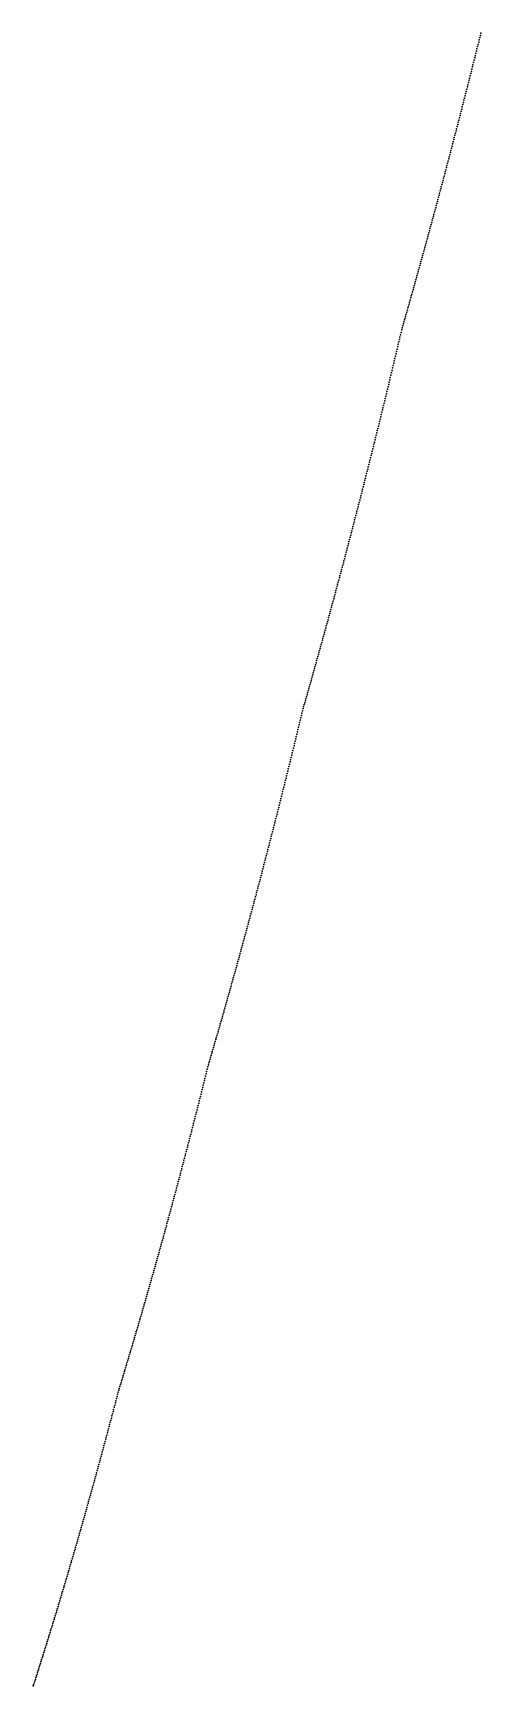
# Model space of a CAD drawing. Header units: metres. Extents: x 0 to 360, y 49 to 117.
# Drawn here: x 0 to 9.22, y 49.16 to 83.19 of the extents above; entities that cross this region are included whole.
import ezdxf

# ---------------------------------------------------------------- set-up
doc = ezdxf.new("R2010")
doc.units = ezdxf.units.M

msp = doc.modelspace()

# ---------------------------------------------------------------- linework, layer by layer
for p in [(9.182, 83.049), (9.193, 83.096), (9.205, 83.142), (9.216, 83.189), (9.1, 82.723), (9.112, 82.77), (9.123, 82.816), (9.135, 82.862), (9.147, 82.909), (9.158, 82.956), (9.17, 83.002), (9.007, 82.354), (9.019, 82.4), (9.03, 82.446), (9.042, 82.492), (9.053, 82.538), (9.065, 82.584), (9.077, 82.631), (9.088, 82.677), (8.925, 82.033), (8.937, 82.079), (8.949, 82.125), (8.96, 82.17), (8.972, 82.216), (8.984, 82.262), (8.995, 82.308), (8.832, 81.67), (8.844, 81.715), (8.856, 81.76), (8.867, 81.806), (8.879, 81.851), (8.89, 81.897), (8.902, 81.942), (8.914, 81.988), (8.751, 81.354), (8.762, 81.399), (8.774, 81.444), (8.786, 81.489), (8.797, 81.534), (8.809, 81.579), (8.821, 81.625), (8.658, 80.996), (8.669, 81.041), (8.681, 81.085), (8.692, 81.13), (8.704, 81.175), (8.716, 81.219), (8.727, 81.264), (8.739, 81.309), (8.576, 80.685), (8.588, 80.729), (8.599, 80.774), (8.611, 80.818), (8.623, 80.862), (8.634, 80.907), (8.646, 80.951), (8.483, 80.332), (8.494, 80.376), (8.506, 80.42), (8.518, 80.464), (8.529, 80.508), (8.541, 80.552), (8.553, 80.597), (8.564, 80.641), (8.39, 79.983), (8.401, 80.026), (8.413, 80.07), (8.425, 80.113), (8.436, 80.157), (8.448, 80.201), (8.46, 80.245), (8.471, 80.289), (8.296, 79.636), (8.308, 79.679), (8.32, 79.722), (8.331, 79.765), (8.343, 79.809), (8.355, 79.852), (8.366, 79.896), (8.378, 79.939), (8.203, 79.291), (8.215, 79.334), (8.227, 79.377), (8.238, 79.42), (8.25, 79.463), (8.261, 79.506), (8.273, 79.549), (8.285, 79.592), (8.11, 78.95), (8.122, 78.992), (8.133, 79.035), (8.145, 79.078), (8.157, 79.12), (8.168, 79.163), (8.18, 79.206), (8.192, 79.249), (8.017, 78.611), (8.028, 78.653), (8.04, 78.696), (8.052, 78.738), (8.063, 78.78), (8.075, 78.823), (8.087, 78.865), (8.098, 78.907), (7.924, 78.275), (7.935, 78.317), (7.947, 78.359), (7.959, 78.401), (7.97, 78.443), (7.982, 78.485), (7.994, 78.527), (8.005, 78.569), (7.83, 77.942), (7.842, 77.983), (7.854, 78.025), (7.865, 78.066), (7.877, 78.108), (7.889, 78.15), (7.9, 78.191), (7.912, 78.233), (7.737, 77.611), (7.749, 77.652), (7.76, 77.693), (7.772, 77.735), (7.784, 77.776), (7.795, 77.817), (7.807, 77.859), (7.819, 77.9), (7.644, 77.283), (7.656, 77.323), (7.667, 77.364), (7.679, 77.405), (7.691, 77.446), (7.702, 77.487), (7.714, 77.529), (7.725, 77.57), (7.551, 76.929), (7.562, 76.978), (7.574, 77.028), (7.586, 77.077), (7.597, 77.121), (7.609, 77.16), (7.621, 77.201), (7.632, 77.242), (7.469, 76.586), (7.481, 76.635), (7.492, 76.684), (7.504, 76.733), (7.516, 76.782), (7.527, 76.831), (7.539, 76.88), (7.387, 76.245), (7.399, 76.294), (7.411, 76.342), (7.422, 76.391), (7.434, 76.44), (7.446, 76.488), (7.457, 76.537), (7.306, 75.907), (7.318, 75.956), (7.329, 76.004), (7.341, 76.052), (7.352, 76.1), (7.364, 76.148), (7.376, 76.197), (7.224, 75.572), (7.236, 75.62), (7.248, 75.668), (7.259, 75.716), (7.271, 75.764), (7.283, 75.811), (7.294, 75.859), (7.143, 75.24), (7.154, 75.287), (7.166, 75.335), (7.178, 75.382), (7.189, 75.43), (7.201, 75.477), (7.213, 75.525), (7.049, 74.864), (7.061, 74.911), (7.073, 74.957), (7.084, 75.004), (7.096, 75.051), (7.108, 75.099), (7.119, 75.146), (7.131, 75.193), (6.968, 74.537), (6.979, 74.584), (6.991, 74.63), (7.003, 74.677), (7.014, 74.723), (7.026, 74.77), (7.038, 74.817), (6.886, 74.213), (6.898, 74.259), (6.909, 74.305), (6.921, 74.352), (6.933, 74.398), (6.944, 74.444), (6.956, 74.491), (6.793, 73.846), (6.804, 73.892), (6.816, 73.938), (6.828, 73.983), (6.839, 74.029), (6.851, 74.075), (6.863, 74.121), (6.874, 74.167), (6.711, 73.528), (6.723, 73.573), (6.735, 73.618), (6.746, 73.664), (6.758, 73.709), (6.77, 73.755), (6.781, 73.8), (6.618, 73.167), (6.63, 73.212), (6.641, 73.257), (6.653, 73.302), (6.665, 73.347), (6.676, 73.392), (6.688, 73.437), (6.7, 73.482), (6.536, 72.854), (6.548, 72.898), (6.56, 72.943), (6.571, 72.988), (6.583, 73.032), (6.595, 73.077), (6.606, 73.122), (6.443, 72.499), (6.455, 72.543), (6.466, 72.587), (6.478, 72.632), (6.49, 72.676), (6.501, 72.72), (6.513, 72.765), (6.525, 72.809), (6.35, 72.147), (6.361, 72.191), (6.373, 72.235), (6.385, 72.279), (6.396, 72.323), (6.408, 72.367), (6.42, 72.411), (6.431, 72.455), (6.256, 71.799), (6.268, 71.842), (6.28, 71.886), (6.291, 71.929), (6.303, 71.973), (6.315, 72.016), (6.326, 72.06), (6.338, 72.104), (6.175, 71.497), (6.186, 71.54), (6.198, 71.583), (6.21, 71.626), (6.221, 71.669), (6.233, 71.712), (6.245, 71.756), (6.081, 71.154), (6.093, 71.197), (6.105, 71.239), (6.116, 71.282), (6.128, 71.325), (6.14, 71.368), (6.151, 71.411), (6.163, 71.454), (5.988, 70.814), (6, 70.857), (6.011, 70.899), (6.023, 70.941), (6.035, 70.984), (6.046, 71.026), (6.058, 71.069), (6.07, 71.111), (5.895, 70.478), (5.906, 70.52), (5.918, 70.562), (5.93, 70.604), (5.941, 70.646), (5.953, 70.688), (5.965, 70.73), (5.976, 70.772), (5.79, 70.103), (5.801, 70.144), (5.813, 70.186), (5.825, 70.227), (5.836, 70.269), (5.848, 70.311), (5.86, 70.352), (5.871, 70.394), (5.883, 70.436), (5.696, 69.772), (5.708, 69.813), (5.72, 69.855), (5.731, 69.896), (5.743, 69.937), (5.755, 69.978), (5.766, 70.02), (5.778, 70.061), (5.603, 69.445), (5.615, 69.486), (5.626, 69.526), (5.638, 69.567), (5.65, 69.608), (5.661, 69.649), (5.673, 69.69), (5.685, 69.731), (5.51, 69.093), (5.521, 69.141), (5.533, 69.19), (5.545, 69.238), (5.556, 69.284), (5.568, 69.323), (5.58, 69.363), (5.591, 69.404), (5.428, 68.755), (5.44, 68.803), (5.451, 68.851), (5.463, 68.899), (5.475, 68.947), (5.486, 68.996), (5.498, 69.044), (5.346, 68.42), (5.358, 68.468), (5.37, 68.515), (5.381, 68.563), (5.393, 68.611), (5.405, 68.659), (5.416, 68.707), (5.265, 68.088), (5.276, 68.136), (5.288, 68.183), (5.3, 68.23), (5.311, 68.278), (5.323, 68.325), (5.335, 68.373), (5.183, 67.76), (5.195, 67.806), (5.206, 67.853), (5.218, 67.9), (5.23, 67.947), (5.241, 67.994), (5.253, 68.041), (5.09, 67.387), (5.101, 67.434), (5.113, 67.48), (5.125, 67.527), (5.136, 67.573), (5.148, 67.62), (5.16, 67.666), (5.171, 67.713), (5.008, 67.065), (5.02, 67.111), (5.031, 67.157), (5.043, 67.203), (5.055, 67.249), (5.066, 67.295), (5.078, 67.341), (4.915, 66.7), (4.926, 66.745), (4.938, 66.791), (4.95, 66.836), (4.961, 66.882), (4.973, 66.928), (4.985, 66.973), (4.996, 67.019), (4.833, 66.383), (4.845, 66.428), (4.856, 66.473), (4.868, 66.518), (4.88, 66.564), (4.891, 66.609), (4.903, 66.654), (4.74, 66.025), (4.751, 66.069), (4.763, 66.114), (4.775, 66.159), (4.786, 66.203), (4.798, 66.248), (4.81, 66.293), (4.821, 66.338), (4.658, 65.714), (4.67, 65.758), (4.681, 65.803), (4.693, 65.847), (4.705, 65.891), (4.716, 65.936), (4.728, 65.98), (4.565, 65.362), (4.576, 65.406), (4.588, 65.45), (4.6, 65.494), (4.611, 65.538), (4.623, 65.582), (4.635, 65.626), (4.646, 65.67), (4.471, 65.014), (4.483, 65.057), (4.494, 65.101), (4.506, 65.144), (4.518, 65.188), (4.529, 65.231), (4.541, 65.275), (4.553, 65.319), (4.378, 64.669), (4.389, 64.712), (4.401, 64.755), (4.413, 64.798), (4.424, 64.841), (4.436, 64.884), (4.448, 64.927), (4.459, 64.971), (4.284, 64.327), (4.296, 64.37), (4.308, 64.413), (4.319, 64.455), (4.331, 64.498), (4.343, 64.541), (4.354, 64.583), (4.366, 64.626), (4.191, 63.989), (4.203, 64.031), (4.214, 64.073), (4.226, 64.116), (4.238, 64.158), (4.249, 64.2), (4.261, 64.243), (4.273, 64.285), (4.098, 63.654), (4.109, 63.696), (4.121, 63.738), (4.133, 63.779), (4.144, 63.821), (4.156, 63.863), (4.168, 63.905), (4.179, 63.947), (4.004, 63.322), (4.016, 63.364), (4.028, 63.405), (4.039, 63.446), (4.051, 63.488), (4.063, 63.529), (4.074, 63.571), (4.086, 63.613), (3.899, 62.953), (3.911, 62.994), (3.923, 63.035), (3.934, 63.076), (3.946, 63.117), (3.958, 63.158), (3.969, 63.199), (3.981, 63.24), (3.993, 63.281), (3.806, 62.628), (3.818, 62.668), (3.829, 62.709), (3.841, 62.75), (3.853, 62.79), (3.864, 62.831), (3.876, 62.871), (3.888, 62.912), (3.712, 62.306), (3.724, 62.346), (3.736, 62.386), (3.747, 62.426), (3.759, 62.467), (3.771, 62.507), (3.783, 62.547), (3.794, 62.588), (3.607, 61.948), (3.619, 61.987), (3.631, 62.027), (3.642, 62.067), (3.654, 62.106), (3.666, 62.146), (3.677, 62.186), (3.689, 62.226), (3.701, 62.266), (3.526, 61.623), (3.537, 61.669), (3.549, 61.716), (3.561, 61.763), (3.572, 61.81), (3.584, 61.857), (3.596, 61.904), (3.432, 61.252), (3.444, 61.298), (3.456, 61.344), (3.467, 61.39), (3.479, 61.437), (3.491, 61.483), (3.502, 61.53), (3.514, 61.576), (3.351, 60.93), (3.362, 60.976), (3.374, 61.022), (3.386, 61.068), (3.397, 61.114), (3.409, 61.16), (3.421, 61.206), (3.269, 60.612), (3.281, 60.657), (3.292, 60.703), (3.304, 60.748), (3.316, 60.794), (3.327, 60.839), (3.339, 60.885), (3.176, 60.252), (3.187, 60.297), (3.199, 60.342), (3.211, 60.387), (3.222, 60.432), (3.234, 60.477), (3.246, 60.522), (3.257, 60.567), (3.082, 59.896), (3.094, 59.94), (3.105, 59.985), (3.117, 60.029), (3.129, 60.074), (3.14, 60.118), (3.152, 60.163), (3.164, 60.207), (3, 59.588), (3.012, 59.631), (3.024, 59.675), (3.035, 59.719), (3.047, 59.763), (3.059, 59.808), (3.07, 59.852), (2.907, 59.239), (2.919, 59.282), (2.93, 59.325), (2.942, 59.369), (2.954, 59.413), (2.965, 59.456), (2.977, 59.5), (2.989, 59.544), (2.814, 58.893), (2.825, 58.936), (2.837, 58.979), (2.849, 59.022), (2.86, 59.065), (2.872, 59.109), (2.884, 59.152), (2.895, 59.195), (2.72, 58.552), (2.732, 58.594), (2.744, 58.637), (2.755, 58.679), (2.767, 58.722), (2.779, 58.765), (2.79, 58.808), (2.802, 58.85), (2.627, 58.214), (2.639, 58.256), (2.65, 58.298), (2.662, 58.34), (2.674, 58.382), (2.685, 58.424), (2.697, 58.467), (2.709, 58.509), (2.533, 57.879), (2.545, 57.921), (2.557, 57.962), (2.568, 58.004), (2.58, 58.046), (2.592, 58.088), (2.603, 58.13), (2.615, 58.172), (2.428, 57.507), (2.44, 57.548), (2.452, 57.589), (2.463, 57.631), (2.475, 57.672), (2.487, 57.713), (2.498, 57.755), (2.51, 57.796), (2.522, 57.838), (2.335, 57.18), (2.347, 57.221), (2.358, 57.262), (2.37, 57.302), (2.382, 57.343), (2.393, 57.384), (2.405, 57.425), (2.417, 57.466), (2.242, 56.856), (2.253, 56.897), (2.265, 56.937), (2.277, 56.977), (2.288, 57.018), (2.3, 57.058), (2.312, 57.099), (2.323, 57.139), (2.137, 56.496), (2.148, 56.536), (2.16, 56.576), (2.172, 56.616), (2.183, 56.656), (2.195, 56.696), (2.207, 56.736), (2.218, 56.776), (2.23, 56.816), (2.043, 56.18), (2.055, 56.219), (2.066, 56.259), (2.078, 56.298), (2.09, 56.338), (2.101, 56.377), (2.113, 56.417), (2.125, 56.457), (1.938, 55.827), (1.95, 55.866), (1.961, 55.905), (1.973, 55.944), (1.985, 55.984), (1.996, 56.023), (2.008, 56.062), (2.02, 56.101), (2.031, 56.14), (1.833, 55.479), (1.845, 55.518), (1.856, 55.556), (1.868, 55.595), (1.88, 55.633), (1.891, 55.672), (1.903, 55.711), (1.915, 55.75), (1.926, 55.789), (1.74, 55.166), (1.751, 55.21), (1.763, 55.249), (1.775, 55.287), (1.786, 55.326), (1.798, 55.364), (1.81, 55.402), (1.821, 55.441), (1.646, 54.81), (1.658, 54.854), (1.67, 54.899), (1.681, 54.943), (1.693, 54.988), (1.705, 55.032), (1.716, 55.077), (1.728, 55.122), (1.553, 54.457), (1.564, 54.501), (1.576, 54.545), (1.588, 54.589), (1.599, 54.633), (1.611, 54.677), (1.623, 54.721), (1.635, 54.765), (1.459, 54.109), (1.471, 54.152), (1.483, 54.196), (1.494, 54.239), (1.506, 54.283), (1.518, 54.326), (1.529, 54.37), (1.541, 54.414), (1.366, 53.765), (1.378, 53.808), (1.389, 53.85), (1.401, 53.893), (1.413, 53.936), (1.424, 53.979), (1.436, 54.023), (1.448, 54.066), (1.273, 53.424), (1.284, 53.467), (1.296, 53.509), (1.308, 53.552), (1.319, 53.594), (1.331, 53.637), (1.343, 53.679), (1.354, 53.722), (1.179, 53.088), (1.191, 53.13), (1.203, 53.172), (1.214, 53.214), (1.226, 53.256), (1.238, 53.298), (1.249, 53.34), (1.261, 53.382), (1.086, 52.755), (1.097, 52.797), (1.109, 52.838), (1.121, 52.88), (1.132, 52.921), (1.144, 52.963), (1.156, 53.004), (1.168, 53.046), (0.992, 52.426), (1.004, 52.467), (1.016, 52.508), (1.027, 52.549), (1.039, 52.59), (1.051, 52.631), (1.062, 52.673), (1.074, 52.714), (0.899, 52.101), (0.911, 52.142), (0.922, 52.182), (0.934, 52.223), (0.946, 52.263), (0.957, 52.304), (0.969, 52.345), (0.981, 52.385), (0.794, 51.74), (0.806, 51.78), (0.817, 51.82), (0.829, 51.86), (0.841, 51.9), (0.852, 51.94), (0.864, 51.98), (0.876, 52.02), (0.887, 52.061), (0.689, 51.383), (0.701, 51.422), (0.712, 51.462), (0.724, 51.501), (0.736, 51.541), (0.747, 51.58), (0.759, 51.62), (0.771, 51.66), (0.782, 51.7), (0.595, 51.069), (0.607, 51.108), (0.619, 51.147), (0.63, 51.186), (0.642, 51.225), (0.654, 51.265), (0.665, 51.304), (0.677, 51.343), (0.49, 50.72), (0.502, 50.759), (0.514, 50.798), (0.525, 50.836), (0.537, 50.875), (0.549, 50.914), (0.56, 50.952), (0.572, 50.991), (0.584, 51.03), (0.385, 50.376), (0.397, 50.414), (0.409, 50.452), (0.42, 50.49), (0.432, 50.529), (0.444, 50.567), (0.455, 50.605), (0.467, 50.644), (0.479, 50.682), (0.28, 50.036), (0.292, 50.074), (0.304, 50.111), (0.315, 50.149), (0.327, 50.187), (0.339, 50.224), (0.35, 50.262), (0.362, 50.3), (0.374, 50.338), (0.175, 49.7), (0.187, 49.737), (0.198, 49.774), (0.21, 49.812), (0.222, 49.849), (0.234, 49.886), (0.245, 49.924), (0.257, 49.961), (0.269, 49.998), (0.07, 49.368), (0.082, 49.405), (0.093, 49.442), (0.105, 49.478), (0.117, 49.515), (0.128, 49.552), (0.14, 49.589), (0.152, 49.626), (0.163, 49.663), (0, 49.162), (0.012, 49.186), (0.023, 49.222), (0.035, 49.259), (0.047, 49.295), (0.058, 49.332)]:
    msp.add_point(p)

doc.saveas('drawing.dxf')
